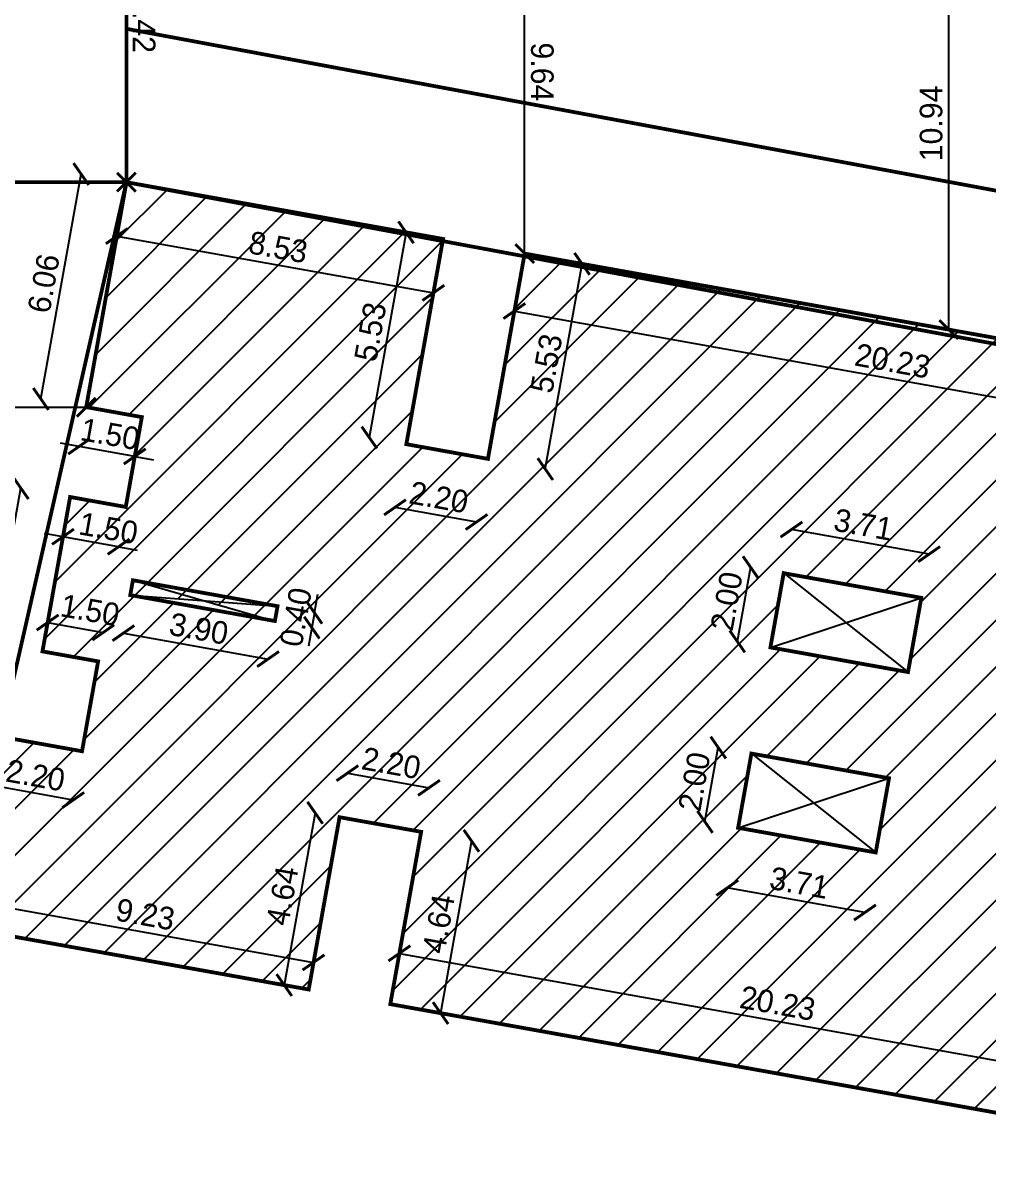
# Model space of a CAD drawing. Header units: metres. Extents: x 6101839 to 6102590, y -6659932 to -6659648.
# Drawn here: x 6101853.82 to 6101879.44, y -6659711.24 to -6659681 of the extents above; entities that cross this region are included whole.
import ezdxf

# ---------------------------------------------------------------- set-up
doc = ezdxf.new("R2010")
doc.units = ezdxf.units.M
doc.header["$LTSCALE"] = 500
doc.header["$MEASUREMENT"] = 0
doc.linetypes.add('HIDDEN', pattern=[0.375, 0.25, -0.125])
doc.layers.get('0').update_dxf_attribs({"linetype": 'CONTINUOUS'})
doc.layers.get('Defpoints').update_dxf_attribs({"linetype": 'CONTINUOUS'})
for name, color, linetype in [('Area', 3, 'CONTINUOUS'), ('BLK_1_FLR_0_BLT_UP_AREA_DEDUCT', 26, 'CONTINUOUS'), ('BLK_1_LVL_0_BLDG_FOOT_PRINT', 1, 'CONTINUOUS'), ('BLK_1_LVL_0_REAR_SETBACK', 11, 'CONTINUOUS'), ('BLK_1_LVL_0_SIDE_SETBACK2', 102, 'CONTINUOUS'), ('HATCH', 15, 'CONTINUOUS'), ('ID', 3, 'CONTINUOUS'), ('railing', 14, 'CONTINUOUS')]:
    doc.layers.add(name, color=color, linetype=linetype)
doc.layers.add('BLK_1_COVERED_AREA', color=140, linetype='CONTINUOUS', plot=False)
doc.layers.add('BLK_1_FLR_0_BLT_UP_AREA', color=26, linetype='CONTINUOUS', plot=False)
doc.layers.add('BLK_1_FIRE_TENDER_MOVEMENT', color=161, linetype='CONTINUOUS', lineweight=0)
doc.styles.add('GD', font='GOTHIC.TTF')
doc.dimstyles.new('Copy of 1-100-ID', dxfattribs={"dimtxt": 0.6, "dimasz": 0.5, "dimexe": 0, "dimexo": 0, "dimgap": 0.15, "dimtad": 1, "dimzin": 3, "dimdsep": 46, "dimtxsty": 'GD', "dimblk": 'ARCHTICK', "dimcen": 0, "dimse1": 1, "dimse2": 1, "dimclrd": 252, "dimclrt": 3, "dimadec": 0, "dimazin": 0, "dimtfac": 1, "dimtix": 1, "dimtmove": 2, "dimatfit": 3, "dimldrblk": 'ARCHTICK', "dimfxl": 0, "dimtolj": 1, "dimtzin": 0, "dimarcsym": 0})

# ---------------------------------------------------------------- blocks, each defined once
blk = doc.blocks.new('_ArchTick')
at = {"color": 0, "linetype": 'ByBlock', "const_width": 0.15}
blk.add_lwpolyline([(-0.5, -0.5), (0.5, 0.5)], dxfattribs=at)
blk = doc.blocks.new('*D1039')
at = {"layer": 'Area', "color": 252, "lineweight": -2, "transparency": 16777216}
blk.add_line((6101856.574, -6659685.226), (6101856.574, -6659676.81), dxfattribs=at)
at = {"layer": 'Defpoints', "color": 0, "transparency": 16777216}
for p in [(6101856.574, -6659676.81), (6101856.574, -6659676.81), (6101856.574, -6659685.226)]:
    blk.add_point(p, dxfattribs=at)
at = {"layer": 'Area', "color": 252, "lineweight": -2, "transparency": 16777216, "xscale": 0.5, "yscale": 0.5, "zscale": 0.5}
for p, rotation in [((6101856.574, -6659676.81), 90.00265848430735), ((6101856.574, -6659685.226), 270.0026584843073)]:
    blk.add_blockref('_ArchTick', p, dxfattribs=dict(at, rotation=rotation))
at = {"layer": 'Area', "color": 3, "transparency": 16777216, "insert": (6101857.039, -6659681.018), "char_height": 0.6, "attachment_point": 5, "rotation": 270.0027, "style": 'GD'}
blk.add_mtext('\\A1;8.42', dxfattribs=at)
blk = doc.blocks.new('*D1040')
at = {"layer": 'Area', "color": 252, "lineweight": -2, "transparency": 16777216}
blk.add_line((6101867.141, -6659687.119), (6101867.141, -6659677.483), dxfattribs=at)
at = {"layer": 'Defpoints', "color": 0, "transparency": 16777216}
for p in [(6101867.141, -6659677.483), (6101867.141, -6659677.483), (6101867.141, -6659687.119)]:
    blk.add_point(p, dxfattribs=at)
at = {"layer": 'Area', "color": 252, "lineweight": -2, "transparency": 16777216, "xscale": 0.5, "yscale": 0.5, "zscale": 0.5}
for p, rotation in [((6101867.141, -6659677.483), 90.00045929750644), ((6101867.141, -6659687.119), 270.0004592975064)]:
    blk.add_blockref('_ArchTick', p, dxfattribs=dict(at, rotation=rotation))
at = {"layer": 'Area', "color": 3, "transparency": 16777216, "insert": (6101867.606, -6659682.301), "char_height": 0.6, "attachment_point": 5, "rotation": 270.0005, "style": 'GD'}
blk.add_mtext('\\A1;9.64', dxfattribs=at)
blk = doc.blocks.new('*D1041')
at = {"layer": 'Area', "color": 252, "lineweight": -2, "transparency": 16777216}
blk.add_line((6101878.394, -6659689.135), (6101878.394, -6659678.199), dxfattribs=at)
at = {"layer": 'Defpoints', "color": 0, "transparency": 16777216}
for p in [(6101878.394, -6659678.199), (6101878.394, -6659678.199), (6101878.394, -6659689.135)]:
    blk.add_point(p, dxfattribs=at)
at = {"layer": 'Area', "color": 252, "lineweight": -2, "transparency": 16777216, "xscale": 0.5, "yscale": 0.5, "zscale": 0.5}
for p, rotation in [((6101878.394, -6659678.199), 90), ((6101878.394, -6659689.135), 270)]:
    blk.add_blockref('_ArchTick', p, dxfattribs=dict(at, rotation=rotation))
at = {"layer": 'Area', "color": 3, "transparency": 16777216, "insert": (6101877.929, -6659683.667), "char_height": 0.6, "attachment_point": 5, "rotation": 90, "style": 'GD'}
blk.add_mtext('\\A1;10.94', dxfattribs=at)
blk = doc.blocks.new('*D1042')
at = {"layer": 'Defpoints', "color": 0, "transparency": 16777216}
for p in [(6101843.938, -6659685.226), (6101856.574, -6659685.226), (6101856.574, -6659685.226)]:
    blk.add_point(p, dxfattribs=at)
at = {"layer": 'ID', "color": 252, "lineweight": -2, "transparency": 16777216}
blk.add_line((6101843.938, -6659685.226), (6101856.574, -6659685.226), dxfattribs=at)
at = {"layer": 'ID', "color": 252, "lineweight": -2, "transparency": 16777216, "xscale": 0.5, "yscale": 0.5, "zscale": 0.5, "rotation": 180}
blk.add_blockref('_ArchTick', (6101843.938, -6659685.226), dxfattribs=at)
at = {"layer": 'ID', "color": 252, "lineweight": -2, "transparency": 16777216, "xscale": 0.5, "yscale": 0.5, "zscale": 0.5}
blk.add_blockref('_ArchTick', (6101856.574, -6659685.226), dxfattribs=at)
at = {"layer": 'ID', "color": 3, "transparency": 16777216, "insert": (6101850.256, -6659684.761), "char_height": 0.6, "attachment_point": 5, "style": 'GD'}
blk.add_mtext('\\A1;12.64', dxfattribs=at)
blk = doc.blocks.new('*D1043')
at = {"layer": 'Defpoints', "color": 0, "transparency": 16777216}
for p in [(6101843.989, -6659691.182), (6101855.506, -6659691.19), (6101855.506, -6659691.192)]:
    blk.add_point(p, dxfattribs=at)
at = {"layer": 'ID', "color": 252, "lineweight": -2, "transparency": 16777216}
blk.add_line((6101843.989, -6659691.183), (6101855.506, -6659691.192), dxfattribs=at)
at = {"layer": 'ID', "color": 252, "lineweight": -2, "transparency": 16777216, "xscale": 0.5, "yscale": 0.5, "zscale": 0.5}
for p, rotation in [((6101843.989, -6659691.183), 179.9597595722403), ((6101855.506, -6659691.192), 359.9597595722402)]:
    blk.add_blockref('_ArchTick', p, dxfattribs=dict(at, rotation=rotation))
at = {"layer": 'ID', "color": 3, "transparency": 16777216, "insert": (6101849.747, -6659690.722), "char_height": 0.6, "attachment_point": 5, "rotation": 359.9598, "style": 'GD'}
blk.add_mtext('\\A1;11.52', dxfattribs=at)
blk = doc.blocks.new('*D1093')
at = {"layer": 'Defpoints', "color": 0, "transparency": 16777216}
for p in [(6101874.221, -6659694.437), (6101874.014, -6659695.594), (6101877.666, -6659696.248)]:
    blk.add_point(p, dxfattribs=at)
at = {"layer": 'ID', "color": 252, "lineweight": -2, "transparency": 16777216}
blk.add_line((6101877.873, -6659695.091), (6101874.221, -6659694.437), dxfattribs=at)
at = {"layer": 'ID', "color": 252, "lineweight": -2, "transparency": 16777216, "xscale": 0.5, "yscale": 0.5, "zscale": 0.5}
for p, rotation in [((6101874.221, -6659694.437), 169.8449355472325), ((6101877.873, -6659695.091), 349.8449355472325)]:
    blk.add_blockref('_ArchTick', p, dxfattribs=dict(at, rotation=rotation))
at = {"layer": 'ID', "color": 3, "transparency": 16777216, "insert": (6101876.129, -6659694.307), "char_height": 0.6, "attachment_point": 5, "rotation": 349.8449, "style": 'GD'}
blk.add_mtext('\\A1;3.71', dxfattribs=at)
blk = doc.blocks.new('*D1094')
at = {"layer": 'Defpoints', "color": 0, "transparency": 16777216}
for p in [(6101874.014, -6659695.594), (6101872.783, -6659697.405), (6101873.661, -6659697.562)]:
    blk.add_point(p, dxfattribs=at)
at = {"layer": 'ID', "color": 252, "lineweight": -2, "transparency": 16777216}
blk.add_line((6101873.136, -6659695.436), (6101872.783, -6659697.405), dxfattribs=at)
at = {"layer": 'ID', "color": 252, "lineweight": -2, "transparency": 16777216, "xscale": 0.5, "yscale": 0.5, "zscale": 0.5}
for p, rotation in [((6101873.136, -6659695.436), 79.84493555616771), ((6101872.783, -6659697.405), 259.8449355561677)]:
    blk.add_blockref('_ArchTick', p, dxfattribs=dict(at, rotation=rotation))
at = {"layer": 'ID', "color": 3, "transparency": 16777216, "insert": (6101872.502, -6659696.339), "char_height": 0.6, "attachment_point": 5, "rotation": 79.8449, "style": 'GD'}
blk.add_mtext('\\A1;2.00', dxfattribs=at)
blk = doc.blocks.new('*D1095')
at = {"layer": 'Defpoints', "color": 0, "transparency": 16777216}
for p in [(6101872.279, -6659700.22), (6101873.157, -6659700.377), (6101872.805, -6659702.346)]:
    blk.add_point(p, dxfattribs=at)
at = {"layer": 'ID', "color": 252, "lineweight": -2, "transparency": 16777216}
blk.add_line((6101871.926, -6659702.189), (6101872.279, -6659700.22), dxfattribs=at)
at = {"layer": 'ID', "color": 252, "lineweight": -2, "transparency": 16777216, "xscale": 0.5, "yscale": 0.5, "zscale": 0.5}
for p, rotation in [((6101872.279, -6659700.22), 79.84493555616775), ((6101871.926, -6659702.189), 259.8449355561677)]:
    blk.add_blockref('_ArchTick', p, dxfattribs=dict(at, rotation=rotation))
at = {"layer": 'ID', "color": 3, "transparency": 16777216, "insert": (6101871.645, -6659701.123), "char_height": 0.6, "attachment_point": 5, "rotation": 79.8449, "style": 'GD'}
blk.add_mtext('\\A1;2.00', dxfattribs=at)
blk = doc.blocks.new('*D1096')
at = {"layer": 'Defpoints', "color": 0, "transparency": 16777216}
for p in [(6101872.805, -6659702.346), (6101876.457, -6659703), (6101872.519, -6659703.938)]:
    blk.add_point(p, dxfattribs=at)
at = {"layer": 'ID', "color": 252, "lineweight": -2, "transparency": 16777216}
blk.add_line((6101876.171, -6659704.592), (6101872.519, -6659703.938), dxfattribs=at)
at = {"layer": 'ID', "color": 252, "lineweight": -2, "transparency": 16777216, "xscale": 0.5, "yscale": 0.5, "zscale": 0.5}
for p, rotation in [((6101872.519, -6659703.938), 169.8449355588542), ((6101876.171, -6659704.592), 349.8449355588542)]:
    blk.add_blockref('_ArchTick', p, dxfattribs=dict(at, rotation=rotation))
at = {"layer": 'ID', "color": 3, "transparency": 16777216, "insert": (6101874.427, -6659703.807), "char_height": 0.6, "attachment_point": 5, "rotation": 349.8449, "style": 'GD'}
blk.add_mtext('\\A1;3.71', dxfattribs=at)
blk = doc.blocks.new('*D1097')
at = {"layer": 'Defpoints', "color": 0, "transparency": 16777216}
for p in [(6101856.675, -6659696.176), (6101860.514, -6659696.863), (6101860.333, -6659697.872)]:
    blk.add_point(p, dxfattribs=at)
at = {"layer": 'ID', "color": 252, "lineweight": -2, "transparency": 16777216}
blk.add_line((6101856.494, -6659697.184), (6101860.333, -6659697.872), dxfattribs=at)
at = {"layer": 'ID', "color": 252, "lineweight": -2, "transparency": 16777216, "xscale": 0.5, "yscale": 0.5, "zscale": 0.5}
for p, rotation in [((6101856.494, -6659697.184), 169.8449355633057), ((6101860.333, -6659697.872), 349.8449355633057)]:
    blk.add_blockref('_ArchTick', p, dxfattribs=dict(at, rotation=rotation))
at = {"layer": 'ID', "color": 3, "transparency": 16777216, "insert": (6101858.496, -6659697.07), "char_height": 0.6, "attachment_point": 5, "rotation": 349.8449, "style": 'GD'}
blk.add_mtext('\\A1;3.90', dxfattribs=at)
blk = doc.blocks.new('*D1098')
at = {"layer": 'Defpoints', "color": 0, "transparency": 16777216}
for p in [(6101860.585, -6659696.47), (6101860.514, -6659696.863), (6101861.493, -6659697.039)]:
    blk.add_point(p, dxfattribs=at)
at = {"layer": 'ID', "color": 252, "lineweight": -2, "transparency": 16777216}
for p, q in [((6101861.563, -6659696.645), (6101861.652, -6659696.153)), ((6101861.563, -6659696.645), (6101861.493, -6659697.039)), ((6101861.493, -6659697.039), (6101861.405, -6659697.531))]:
    blk.add_line(p, q, dxfattribs=at)
at = {"layer": 'ID', "color": 252, "lineweight": -2, "transparency": 16777216, "xscale": 0.5, "yscale": 0.5, "zscale": 0.5}
for p, rotation in [((6101861.563, -6659696.645), 259.8448732117894), ((6101861.493, -6659697.039), 79.8448732117894)]:
    blk.add_blockref('_ArchTick', p, dxfattribs=dict(at, rotation=rotation))
at = {"layer": 'ID', "color": 3, "transparency": 16777216, "insert": (6101861.07, -6659696.76), "char_height": 0.6, "attachment_point": 5, "rotation": 79.8449, "style": 'GD'}
blk.add_mtext('\\A1;0.40', dxfattribs=at)
blk = doc.blocks.new('*D1099')
at = {"layer": 'Defpoints', "color": 0, "transparency": 16777216}
for p in [(6101855.506, -6659691.19), (6101856.982, -6659691.455), (6101855.319, -6659692.233)]:
    blk.add_point(p, dxfattribs=at)
at = {"layer": 'ID', "color": 252, "lineweight": -2, "transparency": 16777216}
for p, q in [((6101855.319, -6659692.233), (6101854.827, -6659692.145)), ((6101856.795, -6659692.498), (6101855.319, -6659692.233)), ((6101856.795, -6659692.498), (6101857.288, -6659692.586))]:
    blk.add_line(p, q, dxfattribs=at)
at = {"layer": 'ID', "color": 252, "lineweight": -2, "transparency": 16777216, "xscale": 0.5, "yscale": 0.5, "zscale": 0.5}
for p, rotation in [((6101855.319, -6659692.233), 349.8449353856378), ((6101856.795, -6659692.498), 169.8449353856377)]:
    blk.add_blockref('_ArchTick', p, dxfattribs=dict(at, rotation=rotation))
at = {"layer": 'ID', "color": 3, "transparency": 16777216, "insert": (6101856.139, -6659691.908), "char_height": 0.6, "attachment_point": 5, "rotation": 349.8449, "style": 'GD'}
blk.add_mtext('\\A1;1.50', dxfattribs=at)
blk = doc.blocks.new('*D1100')
at = {"layer": 'Defpoints', "color": 0, "transparency": 16777216}
for p in [(6101855.079, -6659693.573), (6101856.555, -6659693.838), (6101854.89, -6659694.628)]:
    blk.add_point(p, dxfattribs=at)
at = {"layer": 'ID', "color": 252, "lineweight": -2, "transparency": 16777216}
for p, q in [((6101854.89, -6659694.628), (6101854.398, -6659694.54)), ((6101856.367, -6659694.893), (6101854.89, -6659694.628)), ((6101856.367, -6659694.893), (6101856.859, -6659694.981))]:
    blk.add_line(p, q, dxfattribs=at)
at = {"layer": 'ID', "color": 252, "lineweight": -2, "transparency": 16777216, "xscale": 0.5, "yscale": 0.5, "zscale": 0.5}
for p, rotation in [((6101854.89, -6659694.628), 349.8537769315379), ((6101856.367, -6659694.893), 169.8537769315379)]:
    blk.add_blockref('_ArchTick', p, dxfattribs=dict(at, rotation=rotation))
at = {"layer": 'ID', "color": 3, "transparency": 16777216, "insert": (6101856.098, -6659694.406), "char_height": 0.6, "attachment_point": 5, "rotation": 349.8538, "style": 'GD'}
blk.add_mtext('\\A1;1.50', dxfattribs=at)
blk = doc.blocks.new('*D1101')
at = {"layer": 'Defpoints', "color": 0, "transparency": 16777216}
for p in [(6101853.772, -6659693.339), (6101855.079, -6659693.573), (6101854.345, -6659697.668)]:
    blk.add_point(p, dxfattribs=at)
at = {"layer": 'ID', "color": 252, "lineweight": -2, "transparency": 16777216}
blk.add_line((6101853.039, -6659697.434), (6101853.772, -6659693.339), dxfattribs=at)
at = {"layer": 'ID', "color": 252, "lineweight": -2, "transparency": 16777216, "xscale": 0.5, "yscale": 0.5, "zscale": 0.5}
for p, rotation in [((6101853.772, -6659693.339), 79.84328959060916), ((6101853.039, -6659697.434), 259.8432895906091)]:
    blk.add_blockref('_ArchTick', p, dxfattribs=dict(at, rotation=rotation))
at = {"layer": 'ID', "color": 3, "transparency": 16777216, "insert": (6101852.948, -6659695.305), "char_height": 0.6, "attachment_point": 5, "rotation": 79.8433, "style": 'GD'}
blk.add_mtext('\\A1;4.16', dxfattribs=at)
blk = doc.blocks.new('*D1102')
at = {"layer": 'Defpoints', "color": 0, "transparency": 16777216}
for p in [(6101855.372, -6659685.011), (6101856.574, -6659685.226), (6101855.506, -6659691.19)]:
    blk.add_point(p, dxfattribs=at)
at = {"layer": 'ID', "color": 252, "lineweight": -2, "transparency": 16777216}
blk.add_line((6101854.304, -6659690.975), (6101855.372, -6659685.011), dxfattribs=at)
at = {"layer": 'ID', "color": 252, "lineweight": -2, "transparency": 16777216, "xscale": 0.5, "yscale": 0.5, "zscale": 0.5}
for p, rotation in [((6101855.372, -6659685.011), 79.84493551517762), ((6101854.304, -6659690.975), 259.8449355151776)]:
    blk.add_blockref('_ArchTick', p, dxfattribs=dict(at, rotation=rotation))
at = {"layer": 'ID', "color": 3, "transparency": 16777216, "insert": (6101854.38, -6659687.911), "char_height": 0.6, "attachment_point": 5, "rotation": 79.8449, "style": 'GD'}
blk.add_mtext('\\A1;6.06', dxfattribs=at)
blk = doc.blocks.new('*D1103')
at = {"layer": 'Defpoints', "color": 0, "transparency": 16777216}
for p in [(6101853.23, -6659699.928), (6101855.395, -6659700.316), (6101852.998, -6659701.223)]:
    blk.add_point(p, dxfattribs=at)
at = {"layer": 'ID', "color": 252, "lineweight": -2, "transparency": 16777216}
blk.add_line((6101855.163, -6659701.61), (6101852.998, -6659701.223), dxfattribs=at)
at = {"layer": 'ID', "color": 252, "lineweight": -2, "transparency": 16777216, "xscale": 0.5, "yscale": 0.5, "zscale": 0.5}
for p, rotation in [((6101852.998, -6659701.223), 169.8449355614089), ((6101855.163, -6659701.61), 349.8449355614089)]:
    blk.add_blockref('_ArchTick', p, dxfattribs=dict(at, rotation=rotation))
at = {"layer": 'ID', "color": 3, "transparency": 16777216, "insert": (6101854.162, -6659700.959), "char_height": 0.6, "attachment_point": 5, "rotation": 349.8449, "style": 'GD'}
blk.add_mtext('\\A1;2.20', dxfattribs=at)
blk = doc.blocks.new('*D1104')
at = {"layer": 'Defpoints', "color": 0, "transparency": 16777216}
for p in [(6101855.959, -6659697.167), (6101854.345, -6659697.668), (6101855.822, -6659697.933)]:
    blk.add_point(p, dxfattribs=at)
at = {"layer": 'ID', "color": 252, "lineweight": -2, "transparency": 16777216}
blk.add_line((6101854.483, -6659696.903), (6101855.959, -6659697.167), dxfattribs=at)
at = {"layer": 'ID', "color": 252, "lineweight": -2, "transparency": 16777216, "xscale": 0.5, "yscale": 0.5, "zscale": 0.5}
for p, rotation in [((6101854.483, -6659696.903), 169.8449354138792), ((6101855.959, -6659697.167), 349.8449354138792)]:
    blk.add_blockref('_ArchTick', p, dxfattribs=dict(at, rotation=rotation))
at = {"layer": 'ID', "color": 3, "transparency": 16777216, "insert": (6101855.61, -6659696.577), "char_height": 0.6, "attachment_point": 5, "rotation": 349.8449, "style": 'GD'}
blk.add_mtext('\\A1;1.50', dxfattribs=at)
blk = doc.blocks.new('*D1106')
at = {"layer": 'Defpoints', "color": 0, "transparency": 16777216}
for p in [(6101852.32, -6659705.006), (6101861.539, -6659705.917), (6101861.41, -6659706.634)]:
    blk.add_point(p, dxfattribs=at)
at = {"layer": 'ID', "color": 252, "lineweight": -2, "transparency": 16777216}
blk.add_line((6101852.448, -6659704.289), (6101861.539, -6659705.917), dxfattribs=at)
at = {"layer": 'ID', "color": 252, "lineweight": -2, "transparency": 16777216, "xscale": 0.5, "yscale": 0.5, "zscale": 0.5}
for p, rotation in [((6101852.448, -6659704.289), 169.8449355302011), ((6101861.539, -6659705.917), 349.8449355302011)]:
    blk.add_blockref('_ArchTick', p, dxfattribs=dict(at, rotation=rotation))
at = {"layer": 'ID', "color": 3, "transparency": 16777216, "insert": (6101857.076, -6659704.645), "char_height": 0.6, "attachment_point": 5, "rotation": 349.8449, "style": 'GD'}
blk.add_mtext('\\A1;9.23', dxfattribs=at)
blk = doc.blocks.new('*D1107')
at = {"layer": 'Defpoints', "color": 0, "transparency": 16777216}
for p in [(6101862.229, -6659702.065), (6101860.761, -6659706.518), (6101861.41, -6659706.634)]:
    blk.add_point(p, dxfattribs=at)
at = {"layer": 'ID', "color": 252, "lineweight": -2, "transparency": 16777216}
blk.add_line((6101861.58, -6659701.949), (6101860.761, -6659706.518), dxfattribs=at)
at = {"layer": 'ID', "color": 252, "lineweight": -2, "transparency": 16777216, "xscale": 0.5, "yscale": 0.5, "zscale": 0.5}
for p, rotation in [((6101861.58, -6659701.949), 79.84491866399645), ((6101860.761, -6659706.518), 259.8449186639965)]:
    blk.add_blockref('_ArchTick', p, dxfattribs=dict(at, rotation=rotation))
at = {"layer": 'ID', "color": 3, "transparency": 16777216, "insert": (6101860.713, -6659704.152), "char_height": 0.6, "attachment_point": 5, "rotation": 79.8449, "style": 'GD'}
blk.add_mtext('\\A1;4.64', dxfattribs=at)
blk = doc.blocks.new('*D1108')
at = {"layer": 'Defpoints', "color": 0, "transparency": 16777216}
for p in [(6101864.603, -6659701.286), (6101862.229, -6659702.065), (6101864.394, -6659702.453)]:
    blk.add_point(p, dxfattribs=at)
at = {"layer": 'ID', "color": 252, "lineweight": -2, "transparency": 16777216}
blk.add_line((6101862.438, -6659700.898), (6101864.603, -6659701.286), dxfattribs=at)
at = {"layer": 'ID', "color": 252, "lineweight": -2, "transparency": 16777216, "xscale": 0.5, "yscale": 0.5, "zscale": 0.5}
for p, rotation in [((6101862.438, -6659700.898), 169.8486439534695), ((6101864.603, -6659701.286), 349.8486439534695)]:
    blk.add_blockref('_ArchTick', p, dxfattribs=dict(at, rotation=rotation))
at = {"layer": 'ID', "color": 3, "transparency": 16777216, "insert": (6101863.602, -6659700.634), "char_height": 0.6, "attachment_point": 5, "rotation": 349.8486, "style": 'GD'}
blk.add_mtext('\\A1;2.20', dxfattribs=at)
blk = doc.blocks.new('*D1109')
at = {"layer": 'Defpoints', "color": 0, "transparency": 16777216}
for p in [(6101864.394, -6659702.453), (6101863.576, -6659707.022), (6101864.91, -6659707.261)]:
    blk.add_point(p, dxfattribs=at)
at = {"layer": 'ID', "color": 252, "lineweight": -2, "transparency": 16777216}
blk.add_line((6101865.728, -6659702.692), (6101864.91, -6659707.261), dxfattribs=at)
at = {"layer": 'ID', "color": 252, "lineweight": -2, "transparency": 16777216, "xscale": 0.5, "yscale": 0.5, "zscale": 0.5}
for p, rotation in [((6101865.728, -6659702.692), 79.84426628536326), ((6101864.91, -6659707.261), 259.8442662853633)]:
    blk.add_blockref('_ArchTick', p, dxfattribs=dict(at, rotation=rotation))
at = {"layer": 'ID', "color": 3, "transparency": 16777216, "insert": (6101864.861, -6659704.895), "char_height": 0.6, "attachment_point": 5, "rotation": 79.8443, "style": 'GD'}
blk.add_mtext('\\A1;4.64', dxfattribs=at)
blk = doc.blocks.new('*D1110')
at = {"layer": 'Defpoints', "color": 0, "transparency": 16777216}
for p in [(6101864.001, -6659692.173), (6101866.166, -6659692.562), (6101865.865, -6659694.237)]:
    blk.add_point(p, dxfattribs=at)
at = {"layer": 'ID', "color": 252, "lineweight": -2, "transparency": 16777216}
blk.add_line((6101863.7, -6659693.848), (6101865.865, -6659694.237), dxfattribs=at)
at = {"layer": 'ID', "color": 252, "lineweight": -2, "transparency": 16777216, "xscale": 0.5, "yscale": 0.5, "zscale": 0.5}
for p, rotation in [((6101863.7, -6659693.848), 169.8184604391134), ((6101865.865, -6659694.237), 349.8184604391134)]:
    blk.add_blockref('_ArchTick', p, dxfattribs=dict(at, rotation=rotation))
at = {"layer": 'ID', "color": 3, "transparency": 16777216, "insert": (6101864.865, -6659693.585), "char_height": 0.6, "attachment_point": 5, "rotation": 349.8185, "style": 'GD'}
blk.add_mtext('\\A1;2.20', dxfattribs=at)
blk = doc.blocks.new('*D1111')
at = {"layer": 'Defpoints', "color": 0, "transparency": 16777216}
for p in [(6101864.975, -6659686.731), (6101863.019, -6659691.998), (6101864.001, -6659692.173)]:
    blk.add_point(p, dxfattribs=at)
at = {"layer": 'ID', "color": 252, "lineweight": -2, "transparency": 16777216}
blk.add_line((6101863.993, -6659686.555), (6101863.019, -6659691.998), dxfattribs=at)
at = {"layer": 'ID', "color": 252, "lineweight": -2, "transparency": 16777216, "xscale": 0.5, "yscale": 0.5, "zscale": 0.5}
for p, rotation in [((6101863.993, -6659686.555), 79.84864301937151), ((6101863.019, -6659691.998), 259.8486430193715)]:
    blk.add_blockref('_ArchTick', p, dxfattribs=dict(at, rotation=rotation))
at = {"layer": 'ID', "color": 3, "transparency": 16777216, "insert": (6101863.048, -6659689.194), "char_height": 0.6, "attachment_point": 5, "rotation": 79.8486, "style": 'GD'}
blk.add_mtext('\\A1;5.53', dxfattribs=at)
blk = doc.blocks.new('*D1112')
at = {"layer": 'Defpoints', "color": 0, "transparency": 16777216}
for p in [(6101856.574, -6659685.226), (6101864.975, -6659686.731), (6101864.719, -6659688.161)]:
    blk.add_point(p, dxfattribs=at)
at = {"layer": 'ID', "color": 252, "lineweight": -2, "transparency": 16777216}
blk.add_line((6101856.318, -6659686.656), (6101864.719, -6659688.161), dxfattribs=at)
at = {"layer": 'ID', "color": 252, "lineweight": -2, "transparency": 16777216, "xscale": 0.5, "yscale": 0.5, "zscale": 0.5}
for p, rotation in [((6101856.318, -6659686.656), 169.8449355353672), ((6101864.719, -6659688.161), 349.8449355353673)]:
    blk.add_blockref('_ArchTick', p, dxfattribs=dict(at, rotation=rotation))
at = {"layer": 'ID', "color": 3, "transparency": 16777216, "insert": (6101860.601, -6659686.951), "char_height": 0.6, "attachment_point": 5, "rotation": 349.8449, "style": 'GD'}
blk.add_mtext('\\A1;8.53', dxfattribs=at)
blk = doc.blocks.new('*D1113')
at = {"layer": 'Defpoints', "color": 0, "transparency": 16777216}
for p in [(6101867.141, -6659687.119), (6101868.664, -6659687.392), (6101866.166, -6659692.562)]:
    blk.add_point(p, dxfattribs=at)
at = {"layer": 'ID', "color": 252, "lineweight": -2, "transparency": 16777216}
blk.add_line((6101867.689, -6659692.835), (6101868.664, -6659687.392), dxfattribs=at)
at = {"layer": 'ID', "color": 252, "lineweight": -2, "transparency": 16777216, "xscale": 0.5, "yscale": 0.5, "zscale": 0.5}
for p, rotation in [((6101868.664, -6659687.392), 79.84727447492115), ((6101867.689, -6659692.835), 259.8472744749212)]:
    blk.add_blockref('_ArchTick', p, dxfattribs=dict(at, rotation=rotation))
at = {"layer": 'ID', "color": 3, "transparency": 16777216, "insert": (6101867.719, -6659690.031), "char_height": 0.6, "attachment_point": 5, "rotation": 79.8473, "style": 'GD'}
blk.add_mtext('\\A1;5.53', dxfattribs=at)
blk = doc.blocks.new('*D1114')
at = {"layer": 'Defpoints', "color": 0, "transparency": 16777216}
for p in [(6101867.141, -6659687.119), (6101887.054, -6659690.686), (6101886.781, -6659692.209)]:
    blk.add_point(p, dxfattribs=at)
at = {"layer": 'ID', "color": 252, "lineweight": -2, "transparency": 16777216}
blk.add_line((6101866.868, -6659688.642), (6101886.781, -6659692.209), dxfattribs=at)
at = {"layer": 'ID', "color": 252, "lineweight": -2, "transparency": 16777216, "xscale": 0.5, "yscale": 0.5, "zscale": 0.5}
for p, rotation in [((6101866.868, -6659688.642), 169.8451201949335), ((6101886.781, -6659692.209), 349.8451201949334)]:
    blk.add_blockref('_ArchTick', p, dxfattribs=dict(at, rotation=rotation))
at = {"layer": 'ID', "color": 3, "transparency": 16777216, "insert": (6101876.906, -6659689.968), "char_height": 0.6, "attachment_point": 5, "rotation": 349.8451, "style": 'GD'}
blk.add_mtext('\\A1;20.23', dxfattribs=at)
blk = doc.blocks.new('*D1171')
at = {"layer": 'Defpoints', "color": 0, "transparency": 16777216}
for p in [(6101863.576, -6659707.022), (6101883.73, -6659709.243), (6101883.489, -6659710.589)]:
    blk.add_point(p, dxfattribs=at)
at = {"layer": 'ID', "color": 252, "lineweight": -2, "transparency": 16777216}
blk.add_line((6101863.817, -6659705.676), (6101883.73, -6659709.243), dxfattribs=at)
at = {"layer": 'ID', "color": 252, "lineweight": -2, "transparency": 16777216, "xscale": 0.5, "yscale": 0.5, "zscale": 0.5}
for p, rotation in [((6101863.817, -6659705.676), 169.844935542444), ((6101883.73, -6659709.243), 349.844935542444)]:
    blk.add_blockref('_ArchTick', p, dxfattribs=dict(at, rotation=rotation))
at = {"layer": 'ID', "color": 3, "transparency": 16777216, "insert": (6101873.855, -6659707.002), "char_height": 0.6, "attachment_point": 5, "rotation": 349.8449, "style": 'GD'}
blk.add_mtext('\\A1;20.23', dxfattribs=at)

msp = doc.modelspace()

# ---------------------------------------------------------------- hatches: boundary and pattern name
at = {"layer": 'HATCH'}
h = msp.add_hatch(dxfattribs=at)
h.set_pattern_fill('ANSI31', color=256, scale=7, style=0)
h.set_pattern_definition([(45, (6095962.4355, -6653172.8647), (-0.61871843, 0.61871843), [])])
h.paths.add_polyline_path([(6101930.48762, -6659706.53323), (6101929.13945, -6659706.53276), (6101917.29764, -6659698.69476), (6101917.29764, -6659702.37242), (6101914.20827, -6659702.37242), (6101915.32216, -6659696.15368), (6101895.40912, -6659692.58685), (6101894.50505, -6659697.63538), (6101892.33951, -6659697.24749), (6101892.92738, -6659693.96429), (6101888.83253, -6659693.23082), (6101888.24445, -6659696.51399), (6101886.07868, -6659696.12606), (6101887.05389, -6659690.6839), (6101867.14064, -6659687.11713), (6101866.16589, -6659692.56034), (6101864.00089, -6659692.17151), (6101864.97534, -6659686.72922), (6101856.57405, -6659685.22439), (6101855.5058, -6659691.18832), (6101856.9823, -6659691.45278), (6101856.55545, -6659693.83585), (6101855.07903, -6659693.57163), (6101854.34545, -6659697.66644), (6101855.82195, -6659697.93091), (6101855.39506, -6659700.3142), (6101853.22952, -6659699.92631), (6101852.31997, -6659705.00427), (6101861.41028, -6659706.63252), (6101862.22868, -6659702.06349), (6101862.2288, -6659702.06351), (6101864.39408, -6659702.45121), (6101863.5756, -6659707.02037), (6101883.48867, -6659710.58717), (6101884.3166, -6659705.96726), (6101886.48189, -6659706.35489), (6101885.88224, -6659709.70197), (6101889.97707, -6659710.43543), (6101890.5769, -6659707.08808), (6101892.7422, -6659707.47572), (6101891.91457, -6659712.09642), (6101911.59763, -6659715.62203), (6101911.59763, -6659717.41322), (6101891.59765, -6659717.41329), (6101891.59789, -6659722.54172), (6101889.39786, -6659722.54203), (6101889.39765, -6659719.20662), (6101885.23765, -6659719.20662), (6101885.23765, -6659722.54189), (6101883.03801, -6659722.54203), (6101883.03765, -6659717.01326), (6101862.80766, -6659717.01326), (6101862.80789, -6659722.5419), (6101860.60824, -6659722.54203), (6101860.60789, -6659717.01319), (6101852.07289, -6659717.01319), (6101852.07289, -6659723.07203), (6101853.57289, -6659723.07203), (6101853.57289, -6659725.49303), (6101852.07289, -6659725.49326), (6101852.07289, -6659729.65326), (6101853.57289, -6659729.65326), (6101853.57289, -6659732.07448), (6101851.37289, -6659732.07448), (6101851.37289, -6659737.23326), (6101860.60789, -6659737.23326), (6101860.608, -6659732.59158), (6101862.80775, -6659732.59144), (6101862.80766, -6659737.23326), (6101883.03765, -6659737.23326), (6101883.03765, -6659732.53953), (6101885.23765, -6659732.53953), (6101885.23765, -6659735.9399), (6101889.39765, -6659735.9399), (6101889.39765, -6659732.53903), (6101891.59735, -6659732.53903), (6101891.59765, -6659737.23322), (6101911.82764, -6659737.23326), (6101911.82763, -6659737.38477), (6101918.72949, -6659737.38477), (6101918.50894, -6659738.35958), (6101941.3585, -6659743.52975), (6101942.01267, -6659740.6428), (6101945.42637, -6659741.41522), (6101946.08845, -6659738.48919), (6101949.01448, -6659739.15126), (6101949.7869, -6659735.73756), (6101946.86086, -6659735.07548), (6101948.84709, -6659726.29739), (6101945.43318, -6659725.52492), (6101946.13498, -6659722.4233), (6101938.56852, -6659720.71141), (6101938.56852, -6659713.28547), (6101932.81704, -6659713.28547), (6101932.05059, -6659716.67276), (6101930.48764, -6659716.67276)])
h.paths.add_polyline_path([(6101919.55764, -6659704.50276), (6101919.55764, -6659702.90085), (6101921.94393, -6659704.50276)], flags=16)
h.paths.add_polyline_path([(6101925.55761, -6659721.8827), (6101926.48362, -6659721.8827), (6101925.69178, -6659725.3827), (6101925.55761, -6659725.3827)], flags=16)
h.paths.add_polyline_path([(6101917.75764, -6659726.68825), (6101923.77764, -6659726.68825), (6101923.77764, -6659726.95656), (6101926.77144, -6659727.63396), (6101926.19886, -6659730.16447), (6101917.75764, -6659728.25448)], flags=16)
h.paths.add_polyline_path([(6101904.79547, -6659708.07447), (6101901.14358, -6659707.42035), (6101901.49621, -6659705.45168), (6101905.1481, -6659706.10581)], flags=16)
h.paths.add_polyline_path([(6101905.65236, -6659703.29061), (6101902.00046, -6659702.63649), (6101902.35309, -6659700.66782), (6101906.00498, -6659701.32194)], flags=16)
h.paths.add_polyline_path([(6101903.56765, -6659724.14326), (6101903.56765, -6659726.14326), (6101899.85763, -6659726.14326), (6101899.85763, -6659724.14326)], flags=16)
h.paths.add_polyline_path([(6101929.65841, -6659728.2872), (6101943.84618, -6659731.49741), (6101943.27365, -6659734.02799), (6101929.08583, -6659730.81771)], flags=16)
h.paths.add_polyline_path([(6101903.56765, -6659729.00326), (6101903.56765, -6659731.00326), (6101899.85763, -6659731.00326), (6101899.85763, -6659729.00326)], flags=16)
h.paths.add_polyline_path([(6101887.11765, -6659721.2366), (6101887.31765, -6659723.18659), (6101887.51765, -6659721.2366)], flags=16)
h.paths.add_polyline_path([(6101890.03128, -6659699.46991), (6101889.63754, -6659699.39938), (6101890.32516, -6659695.56048), (6101890.7189, -6659695.631)], flags=16)
h.paths.add_polyline_path([(6101876.45651, -6659702.99843), (6101872.80461, -6659702.34431), (6101873.15724, -6659700.37564), (6101876.80913, -6659701.02976)], flags=16)
h.paths.add_polyline_path([(6101877.31339, -6659698.21457), (6101873.66149, -6659697.56044), (6101874.01412, -6659695.59178), (6101877.66601, -6659696.2459)], flags=16)
h.paths.add_polyline_path([(6101874.75302, -6659724.14326), (6101874.75302, -6659726.12997), (6101871.06765, -6659726.12997), (6101871.06765, -6659724.14326)], flags=16)
h.paths.add_polyline_path([(6101874.77766, -6659729.00326), (6101874.77766, -6659731.00326), (6101871.06765, -6659731.00326), (6101871.06765, -6659729.00326)], flags=16)
h.paths.add_polyline_path([(6101860.51401, -6659696.86143), (6101858.62982, -6659696.32075), (6101856.6751, -6659696.17381)], flags=16)
h.paths.add_polyline_path([(6101858.00288, -6659727.37326), (6101858.00288, -6659727.77326), (6101854.10284, -6659727.77326), (6101854.10288, -6659727.77326), (6101854.10288, -6659727.37326)], flags=16)

# ---------------------------------------------------------------- linework, layer by layer
at = {"layer": 'Area', "const_width": 0.1}
for points in [[(6101883.48867, -6659710.58902), (6101863.5756, -6659707.02222), (6101864.39408, -6659702.45306), (6101862.2288, -6659702.06536), (6101862.22868, -6659702.06534), (6101861.41028, -6659706.63437), (6101852.31997, -6659705.00612), (6101853.22952, -6659699.92816), (6101855.39506, -6659700.31605), (6101855.82195, -6659697.93275), (6101854.34545, -6659697.66829), (6101855.07903, -6659693.57348), (6101856.55545, -6659693.8377), (6101856.9823, -6659691.45463), (6101855.5058, -6659691.19016), (6101856.57405, -6659685.22623)], [(6101856.57405, -6659685.22623), (6101864.97534, -6659686.73106), (6101864.00089, -6659692.17336), (6101866.16589, -6659692.56218), (6101867.14064, -6659687.11898), (6101887.05389, -6659690.68575), (6101886.07868, -6659696.12791), (6101888.24445, -6659696.51584), (6101888.83253, -6659693.23267), (6101892.92738, -6659693.96613), (6101892.33951, -6659697.24934), (6101894.50505, -6659697.63723), (6101895.40912, -6659692.5887), (6101915.32216, -6659696.15552), (6101914.20827, -6659702.37427), (6101917.29764, -6659702.37427)]]:
    msp.add_lwpolyline(points, dxfattribs=at)
at = {"layer": 'BLK_1_COVERED_AREA', "ltscale": 400, "const_width": 0.1}
for points in [[(6101883.49013, -6659710.58928), (6101863.57707, -6659707.02248), (6101864.39554, -6659702.45332), (6101862.23027, -6659702.06562), (6101862.23015, -6659702.0656), (6101861.41175, -6659706.63463), (6101852.32143, -6659705.00638), (6101853.23099, -6659699.92842), (6101855.39653, -6659700.31631), (6101855.82342, -6659697.93302), (6101854.34692, -6659697.66855), (6101855.0805, -6659693.57374), (6101856.55692, -6659693.83796), (6101856.98377, -6659691.45489), (6101855.50727, -6659691.19042), (6101856.57552, -6659685.2265)], [(6101856.57552, -6659685.2265), (6101864.97681, -6659686.73133), (6101864.00236, -6659692.17362), (6101866.16736, -6659692.56245), (6101867.14211, -6659687.11924), (6101887.05536, -6659690.68601), (6101886.08015, -6659696.12817), (6101888.24592, -6659696.5161), (6101888.834, -6659693.23293), (6101892.92885, -6659693.9664), (6101892.34098, -6659697.2496), (6101894.50652, -6659697.63749), (6101895.41059, -6659692.58896), (6101915.32363, -6659696.15579), (6101914.20973, -6659702.37453), (6101917.2991, -6659702.37453)]]:
    msp.add_lwpolyline(points, dxfattribs=at)
at = {"layer": 'BLK_1_FIRE_TENDER_MOVEMENT', "const_width": 0.1}
msp.add_lwpolyline([(6101955.44049, -6659720.42938), (6101942.56852, -6659717.51714), (6101942.56851, -6659709.28727), (6101935.6685, -6659709.2873), (6101933.33908, -6659702.5346), (6101930.34332, -6659702.53461), (6101920.05274, -6659695.72336), (6101917.54755, -6659692.5009), (6101856.57385, -6659681.15764), (6101856.57404, -6659685.2263), (6101915.32216, -6659696.15552), (6101917.29764, -6659698.69661), (6101929.13945, -6659706.53461), (6101930.48762, -6659706.53461), (6101932.81704, -6659713.28732), (6101938.56851, -6659713.28729), (6101938.56852, -6659720.71326), (6101946.13498, -6659722.42514), (6101945.43318, -6659725.52677), (6101948.84836, -6659726.30059)], close=True, dxfattribs=at)
msp.add_lwpolyline([(6101845.37279, -6659737.2351), (6101851.37289, -6659737.2351), (6101851.17321, -6659709.90992), (6101853.22952, -6659699.92816), (6101856.57404, -6659685.2263), (6101852.47183, -6659685.22638), (6101847.16325, -6659708.56187), (6101847.37279, -6659737.2351)], dxfattribs=at)
at = {"layer": 'BLK_1_FLR_0_BLT_UP_AREA', "color": 26, "linetype": 'Continuous', "const_width": 0.1}
for points in [[(6101883.48994, -6659710.59037), (6101863.57687, -6659707.02357), (6101864.39535, -6659702.45441), (6101862.23007, -6659702.06671), (6101862.22996, -6659702.06669), (6101861.41156, -6659706.63572), (6101852.32124, -6659705.00747), (6101853.2308, -6659699.92951), (6101855.39633, -6659700.3174), (6101855.82322, -6659697.93411), (6101854.34672, -6659697.66964), (6101855.0803, -6659693.57483), (6101856.55673, -6659693.83905), (6101856.98358, -6659691.45598), (6101855.50708, -6659691.19151), (6101856.57533, -6659685.22759)], [(6101856.57533, -6659685.22759), (6101864.97662, -6659686.73242), (6101864.00216, -6659692.17471), (6101866.16716, -6659692.56354), (6101867.14192, -6659687.12033), (6101887.05516, -6659690.6871), (6101886.07995, -6659696.12926), (6101888.24572, -6659696.51719), (6101888.83381, -6659693.23402), (6101892.92865, -6659693.96749), (6101892.34079, -6659697.25069), (6101894.50633, -6659697.63858), (6101895.41039, -6659692.59005), (6101915.32343, -6659696.15688), (6101914.20954, -6659702.37562), (6101917.29891, -6659702.37562)]]:
    msp.add_lwpolyline(points, dxfattribs=at)
at = {"layer": 'BLK_1_FLR_0_BLT_UP_AREA_DEDUCT', "color": 26, "linetype": 'Continuous', "const_width": 0.1}
for points in [[(6101874.01539, -6659695.59498), (6101877.66729, -6659696.2491), (6101877.31466, -6659698.21777), (6101873.66277, -6659697.56364), (6101874.01539, -6659695.59498)], [(6101873.15851, -6659700.37884), (6101876.81041, -6659701.03296), (6101876.45778, -6659703.00163), (6101872.80589, -6659702.34751), (6101873.15851, -6659700.37884)]]:
    msp.add_lwpolyline(points, dxfattribs=at)
at = {"layer": 'BLK_1_LVL_0_BLDG_FOOT_PRINT', "ltscale": 400, "const_width": 0.1}
msp.add_lwpolyline([(6101883.48867, -6659710.58902), (6101863.5756, -6659707.02222), (6101864.39408, -6659702.45306), (6101862.2288, -6659702.06536), (6101862.22868, -6659702.06534), (6101861.41028, -6659706.63437), (6101852.31997, -6659705.00612), (6101853.22952, -6659699.92816), (6101855.39506, -6659700.31605), (6101855.82195, -6659697.93275), (6101854.34545, -6659697.66829), (6101855.07903, -6659693.57348), (6101856.55545, -6659693.8377), (6101856.9823, -6659691.45463), (6101855.5058, -6659691.19016), (6101856.57405, -6659685.22623), (6101864.97534, -6659686.73106), (6101864.00089, -6659692.17336), (6101866.16589, -6659692.56218), (6101867.14064, -6659687.11898), (6101887.05389, -6659690.68575)], dxfattribs=at)
at = {"layer": 'BLK_1_LVL_0_REAR_SETBACK', "const_width": 0.1}
msp.add_lwpolyline([(6101883.48867, -6659710.58902), (6101863.5756, -6659707.02222), (6101864.39408, -6659702.45306), (6101862.22868, -6659702.06534), (6101861.41028, -6659706.63437), (6101852.31997, -6659705.00612), (6101853.22952, -6659699.92816), (6101855.39506, -6659700.31605), (6101855.82195, -6659697.93275), (6101854.34545, -6659697.66829), (6101855.07903, -6659693.57348), (6101856.55545, -6659693.8377), (6101856.9823, -6659691.45463), (6101855.5058, -6659691.19016), (6101856.57404, -6659685.2263), (6101843.9378, -6659685.2265), (6101844.38065, -6659737.2351)], dxfattribs=at)
at = {"layer": 'BLK_1_LVL_0_SIDE_SETBACK2', "const_width": 0.1}
msp.add_lwpolyline([(6101923.50616, -6659684.33051), (6101915.93612, -6659673.51689), (6101898.3709, -6659663.95326), (6101880.30969, -6659661.70982), (6101878.39445, -6659678.19896), (6101856.57365, -6659676.80983), (6101856.57404, -6659685.2263), (6101864.97534, -6659686.73106), (6101864.00089, -6659692.17336), (6101866.16589, -6659692.56218), (6101867.14064, -6659687.11898), (6101887.05389, -6659690.68575), (6101886.07868, -6659696.12791), (6101888.24445, -6659696.51584), (6101888.83253, -6659693.23267), (6101892.92738, -6659693.96613), (6101892.33951, -6659697.24934), (6101894.50505, -6659697.63723), (6101895.40912, -6659692.5887), (6101915.32216, -6659696.15552), (6101914.20827, -6659702.37427), (6101917.29764, -6659702.37427)], dxfattribs=at)
at = {"layer": 'railing', "color": 252, "linetype": 'ByBlock'}
for p, q in [((6101874.01412, -6659695.59362), (6101877.31339, -6659698.21641)), ((6101856.74563, -6659695.78192), (6101860.51401, -6659696.86327)), ((6101856.6751, -6659696.17565), (6101860.58453, -6659696.46954)), ((6101873.66149, -6659697.56229), (6101877.66601, -6659696.24775)), ((6101873.15724, -6659700.37749), (6101876.45651, -6659703.00028)), ((6101872.80461, -6659702.34615), (6101876.80913, -6659701.03161))]:
    msp.add_line(p, q, dxfattribs=at)
at = {"layer": 'railing', "color": 252, "linetype": 'HIDDEN', "const_width": 0.1}
for points in [[(6101874.01412, -6659695.59362), (6101877.66601, -6659696.24775), (6101877.31339, -6659698.21641), (6101873.66149, -6659697.56229), (6101874.01412, -6659695.59362)], [(6101856.6751, -6659696.17565), (6101856.74563, -6659695.78192), (6101860.58453, -6659696.46954), (6101860.51401, -6659696.86327), (6101856.6751, -6659696.17565)], [(6101873.15724, -6659700.37749), (6101876.80913, -6659701.03161), (6101876.45651, -6659703.00028), (6101872.80461, -6659702.34615), (6101873.15724, -6659700.37749)]]:
    msp.add_lwpolyline(points, dxfattribs=at)

# ---------------------------------------------------------------- dimensions: what is measured, and where the dimension line sits
at = {"layer": 'Area'}
for p1, p2, distance, picture, middle in [((6101856.57443, -6659685.2263), (6101856.57404, -6659676.80983), 0.00039, '*D1039', (6101857.03894, -6659681.01804)), ((6101867.14072, -6659687.11855), (6101867.14064, -6659677.48252), 0, '*D1040', (6101867.60577, -6659682.30053)), ((6101878.39445, -6659689.13471), (6101878.39445, -6659678.19896), 0, '*D1041', (6101877.92936, -6659683.66684))]:
    dim = msp.add_aligned_dim(p1=p1, p2=p2, distance=distance, dimstyle='Copy of 1-100-ID', dxfattribs=at)
    dim.commit()
    dim.dimension.update_dxf_attribs({"geometry": picture, "text_midpoint": middle})
at = {"layer": 'ID'}
for p1, p2, distance, picture, middle in [((6101843.9378, -6659685.2263), (6101856.57443, -6659685.2263), -0.0002, '*D1042', (6101850.25612, -6659684.7614)), ((6101855.5058, -6659691.19016), (6101856.57405, -6659685.22623), 1.22142, '*D1102', (6101854.37983, -6659687.91084)), ((6101856.57405, -6659685.22623), (6101864.97534, -6659686.73106), -1.45292, '*D1112', (6101860.60053, -6659686.951)), ((6101864.97534, -6659686.73106), (6101864.00089, -6659692.17336), -0.99775, '*D1111', (6101863.04817, -6659689.19438)), ((6101866.16589, -6659692.56218), (6101867.14064, -6659687.11898), -1.54736, '*D1113', (6101867.71858, -6659690.03135)), ((6101867.14064, -6659687.11898), (6101887.05389, -6659690.68575), -1.54737, '*D1114', (6101876.90645, -6659689.96769)), ((6101843.98852, -6659691.18207), (6101855.5058, -6659691.19016), -0.0014, '*D1043', (6101849.74749, -6659690.72243)), ((6101856.9823, -6659691.45463), (6101855.5058, -6659691.19016), 1.05961, '*D1099', (6101856.13923, -6659691.9076)), ((6101864.00089, -6659692.17336), (6101866.16589, -6659692.56218), -1.70133, '*D1110', (6101864.86486, -6659693.58454)), ((6101854.34545, -6659697.66829), (6101855.07903, -6659693.57348), 1.32774, '*D1101', (6101852.9475, -6659695.30473)), ((6101877.66601, -6659696.24775), (6101874.01412, -6659695.59362), -1.17469, '*D1093', (6101876.12918, -6659694.30659)), ((6101874.01412, -6659695.59362), (6101873.66149, -6659697.56229), -0.89225, '*D1094', (6101872.50173, -6659696.33864)), ((6101860.58453, -6659696.46954), (6101860.51401, -6659696.86327), 0.99441, '*D1098', (6101861.07029, -6659696.75973)), ((6101856.6751, -6659696.17565), (6101860.51401, -6659696.86327), -1.02456, '*D1097', (6101858.49591, -6659697.07017)), ((6101855.39506, -6659700.31605), (6101853.22952, -6659699.92816), 1.31497, '*D1103', (6101854.16245, -6659700.95867)), ((6101862.2288, -6659702.06536), (6101864.39408, -6659702.45306), 1.18577, '*D1108', (6101863.6024, -6659700.63419)), ((6101872.80461, -6659702.34615), (6101873.15724, -6659700.37749), 0.89225, '*D1095', (6101871.64485, -6659701.1225)), ((6101862.22868, -6659702.06534), (6101861.41028, -6659706.63437), -0.65938, '*D1107', (6101860.71263, -6659704.15159)), ((6101864.39408, -6659702.45306), (6101863.5756, -6659707.02222), 1.35562, '*D1109', (6101864.86141, -6659704.89466)), ((6101876.45651, -6659703.00028), (6101872.80461, -6659702.34615), 1.61718, '*D1096', (6101874.42743, -6659703.80726)), ((6101852.31997, -6659705.00612), (6101861.41028, -6659706.63437), 0.72891, '*D1106', (6101857.07564, -6659704.64494)), ((6101863.5756, -6659707.02222), (6101883.48867, -6659710.58902), 1.36756, '*D1171', (6101873.85525, -6659707.00168))]:
    dim = msp.add_aligned_dim(p1=p1, p2=p2, distance=distance, dimstyle='Copy of 1-100-ID', dxfattribs=at)
    dim.commit()
    dim.dimension.update_dxf_attribs({"geometry": picture, "text_midpoint": middle})
for base, p1, p2, angle, picture, middle in [((6101854.89026, -6659694.6283), (6101856.55545, -6659693.8377), (6101855.07903, -6659693.57348), 169.853777, '*D1100', (6101856.09797, -6659694.40635)), ((6101855.95903, -6659697.16747), (6101854.34545, -6659697.66829), (6101855.82195, -6659697.93275), 349.844935, '*D1104', (6101855.61021, -6659696.57743))]:
    dim = msp.add_linear_dim(base=base, p1=p1, p2=p2, angle=angle, dimstyle='Copy of 1-100-ID', dxfattribs=at)
    dim.commit()
    dim.dimension.update_dxf_attribs({"geometry": picture, "text_midpoint": middle, "dimtype": 161})

doc.saveas('drawing.dxf')
